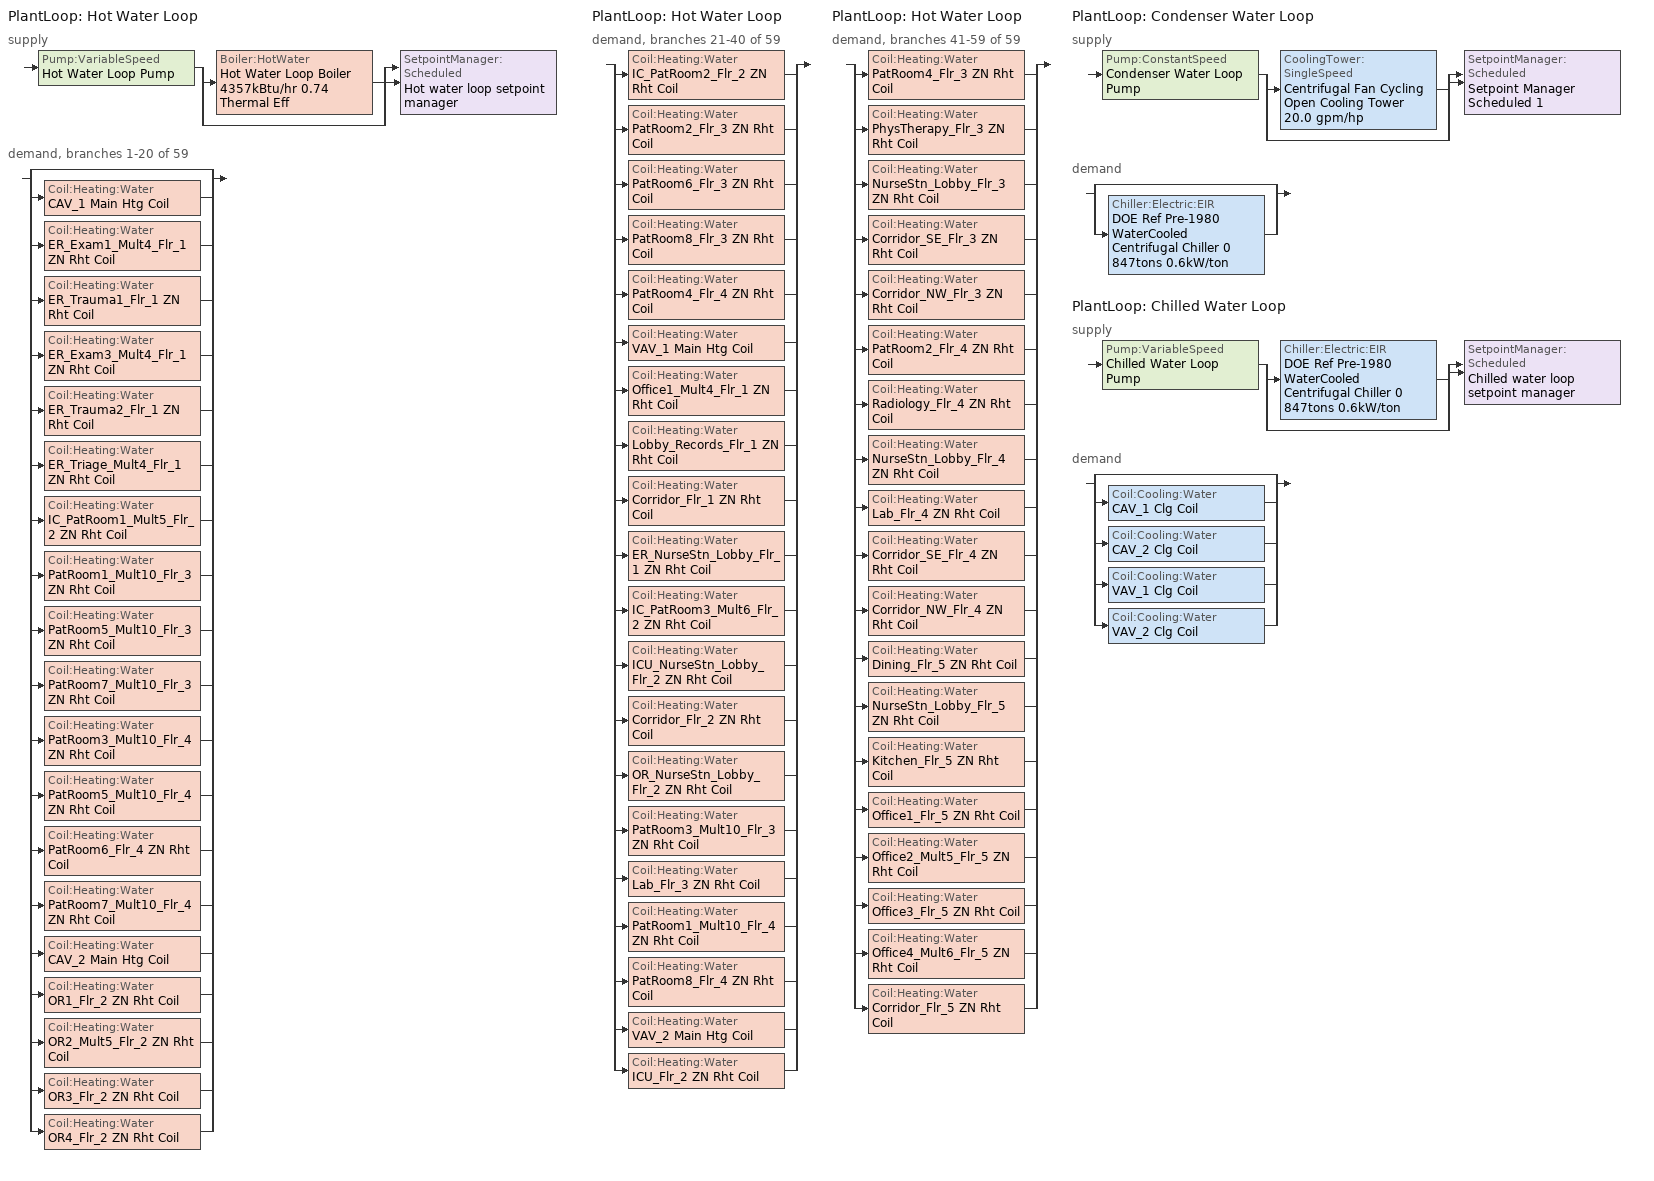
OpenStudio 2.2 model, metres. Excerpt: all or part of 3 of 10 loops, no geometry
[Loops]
PlantLoop 'Hot Water Loop'
 supply: Pump:VariableSpeed 'Hot Water Loop Pump' > split
  | Boiler:HotWater 'Hot Water Loop Boiler 4357kBtu/hr 0.74 Thermal Eff'
  | bypass
  join > SetpointManager:Scheduled 'Hot water loop setpoint manager'
 demand, branches 1-20 of 59: split
  | bypass
  | Coil:Heating:Water 'CAV_1 Main Htg Coil'
  | Coil:Heating:Water 'ER_Exam1_Mult4_Flr_1 ZN Rht Coil'
  | Coil:Heating:Water 'ER_Trauma1_Flr_1 ZN Rht Coil'
  | Coil:Heating:Water 'ER_Exam3_Mult4_Flr_1 ZN Rht Coil'
  | Coil:Heating:Water 'ER_Trauma2_Flr_1 ZN Rht Coil'
  | Coil:Heating:Water 'ER_Triage_Mult4_Flr_1 ZN Rht Coil'
  | Coil:Heating:Water 'IC_PatRoom1_Mult5_Flr_2 ZN Rht Coil'
  | Coil:Heating:Water 'PatRoom1_Mult10_Flr_3 ZN Rht Coil'
  | Coil:Heating:Water 'PatRoom5_Mult10_Flr_3 ZN Rht Coil'
  | Coil:Heating:Water 'PatRoom7_Mult10_Flr_3 ZN Rht Coil'
  | Coil:Heating:Water 'PatRoom3_Mult10_Flr_4 ZN Rht Coil'
  | Coil:Heating:Water 'PatRoom5_Mult10_Flr_4 ZN Rht Coil'
  | Coil:Heating:Water 'PatRoom6_Flr_4 ZN Rht Coil'
  | Coil:Heating:Water 'PatRoom7_Mult10_Flr_4 ZN Rht Coil'
  | Coil:Heating:Water 'CAV_2 Main Htg Coil'
  | Coil:Heating:Water 'OR1_Flr_2 ZN Rht Coil'
  | Coil:Heating:Water 'OR2_Mult5_Flr_2 ZN Rht Coil'
  | Coil:Heating:Water 'OR3_Flr_2 ZN Rht Coil'
  | Coil:Heating:Water 'OR4_Flr_2 ZN Rht Coil'
PlantLoop 'Hot Water Loop'
 demand, branches 21-40 of 59: split
  | Coil:Heating:Water 'IC_PatRoom2_Flr_2 ZN Rht Coil'
  | Coil:Heating:Water 'PatRoom2_Flr_3 ZN Rht Coil'
  | Coil:Heating:Water 'PatRoom6_Flr_3 ZN Rht Coil'
  | Coil:Heating:Water 'PatRoom8_Flr_3 ZN Rht Coil'
  | Coil:Heating:Water 'PatRoom4_Flr_4 ZN Rht Coil'
  | Coil:Heating:Water 'VAV_1 Main Htg Coil'
  | Coil:Heating:Water 'Office1_Mult4_Flr_1 ZN Rht Coil'
  | Coil:Heating:Water 'Lobby_Records_Flr_1 ZN Rht Coil'
  | Coil:Heating:Water 'Corridor_Flr_1 ZN Rht Coil'
  | Coil:Heating:Water 'ER_NurseStn_Lobby_Flr_1 ZN Rht Coil'
  | Coil:Heating:Water 'IC_PatRoom3_Mult6_Flr_2 ZN Rht Coil'
  | Coil:Heating:Water 'ICU_NurseStn_Lobby_Flr_2 ZN Rht Coil'
  | Coil:Heating:Water 'Corridor_Flr_2 ZN Rht Coil'
  | Coil:Heating:Water 'OR_NurseStn_Lobby_Flr_2 ZN Rht Coil'
  | Coil:Heating:Water 'PatRoom3_Mult10_Flr_3 ZN Rht Coil'
  | Coil:Heating:Water 'Lab_Flr_3 ZN Rht Coil'
  | Coil:Heating:Water 'PatRoom1_Mult10_Flr_4 ZN Rht Coil'
  | Coil:Heating:Water 'PatRoom8_Flr_4 ZN Rht Coil'
  | Coil:Heating:Water 'VAV_2 Main Htg Coil'
  | Coil:Heating:Water 'ICU_Flr_2 ZN Rht Coil'
PlantLoop 'Hot Water Loop'
 demand, branches 41-59 of 59: split
  | Coil:Heating:Water 'PatRoom4_Flr_3 ZN Rht Coil'
  | Coil:Heating:Water 'PhysTherapy_Flr_3 ZN Rht Coil'
  | Coil:Heating:Water 'NurseStn_Lobby_Flr_3 ZN Rht Coil'
  | Coil:Heating:Water 'Corridor_SE_Flr_3 ZN Rht Coil'
  | Coil:Heating:Water 'Corridor_NW_Flr_3 ZN Rht Coil'
  | Coil:Heating:Water 'PatRoom2_Flr_4 ZN Rht Coil'
  | Coil:Heating:Water 'Radiology_Flr_4 ZN Rht Coil'
  | Coil:Heating:Water 'NurseStn_Lobby_Flr_4 ZN Rht Coil'
  | Coil:Heating:Water 'Lab_Flr_4 ZN Rht Coil'
  | Coil:Heating:Water 'Corridor_SE_Flr_4 ZN Rht Coil'
  | Coil:Heating:Water 'Corridor_NW_Flr_4 ZN Rht Coil'
  | Coil:Heating:Water 'Dining_Flr_5 ZN Rht Coil'
  | Coil:Heating:Water 'NurseStn_Lobby_Flr_5 ZN Rht Coil'
  | Coil:Heating:Water 'Kitchen_Flr_5 ZN Rht Coil'
  | Coil:Heating:Water 'Office1_Flr_5 ZN Rht Coil'
  | Coil:Heating:Water 'Office2_Mult5_Flr_5 ZN Rht Coil'
  | Coil:Heating:Water 'Office3_Flr_5 ZN Rht Coil'
  | Coil:Heating:Water 'Office4_Mult6_Flr_5 ZN Rht Coil'
  | Coil:Heating:Water 'Corridor_Flr_5 ZN Rht Coil'
PlantLoop 'Condenser Water Loop'
 supply: Pump:ConstantSpeed 'Condenser Water Loop Pump' > split
  | CoolingTower:SingleSpeed 'Centrifugal Fan Cycling Open Cooling Tower 20.0 gpm/hp'
  | bypass
  join > SetpointManager:Scheduled 'Setpoint Manager Scheduled 1'
 demand: split
  | bypass
  | Chiller:Electric:EIR 'DOE Ref Pre-1980 WaterCooled  Centrifugal Chiller 0 847tons 0.6kW/ton'
PlantLoop 'Chilled Water Loop'
 supply: Pump:VariableSpeed 'Chilled Water Loop Pump' > split
  | Chiller:Electric:EIR 'DOE Ref Pre-1980 WaterCooled  Centrifugal Chiller 0 847tons 0.6kW/ton'
  | bypass
  join > SetpointManager:Scheduled 'Chilled water loop setpoint manager'
 demand: split
  | bypass
  | Coil:Cooling:Water 'CAV_1 Clg Coil'
  | Coil:Cooling:Water 'CAV_2 Clg Coil'
  | Coil:Cooling:Water 'VAV_1 Clg Coil'
  | Coil:Cooling:Water 'VAV_2 Clg Coil'
[PlantLoop] Glycol Concentration=0; Plant Loop Volume {m3}=Autocalculate; Load Distribution Scheme=Optimal
Name | Fluid Type | Minimum Loop Temperature {C} | Maximum Loop Temperature {C}
Hot Water Loop | Water | 10
Condenser Water Loop |  | 5 | 80
Chilled Water Loop |  | 1 | 98
[Sizing:Plant] Sizing Option=NonCoincident; Zone Timesteps in Averaging Window=1; Coincident Sizing Factor Mode=None
Name | Loop Type | Design Loop Exit Temperature {C} | Loop Design Temperature Difference {deltaC}
Hot Water Loop | Heating | 82.2222 | 11.1111
Condenser Water Loop | Condenser | 29.4444 | 5.55556
Chilled Water Loop | Cooling | 6.66667 | 5.61111
[SetpointManager:Scheduled] Control Variable=Temperature
Name | Schedule
Hot water loop setpoint manager | Hot Water Loop Temp - 180F
Setpoint Manager Scheduled 1 | Condenser Water Loop Temp - 70F
Chilled water loop setpoint manager | Chilled Water Loop Temp - 44F
[Pump:VariableSpeed] Rated Pump Head {Pa}=179344; Pump Control Type=Intermittent
Name | Motor Efficiency | Fraction of Motor Inefficiencies to Fluid Stream | Coefficient 1 of the Part Load Performance Curve | Coefficient 2 of the Part Load Performance Curve | Coefficient 3 of the Part Load Performance Curve | Coefficient 4 of the Part Load Performance Curve
Hot Water Loop Pump | 0.895
Chilled Water Loop Pump | 0.93 | 0 | 0 | 1 | 0 | 0
[Boiler:HotWater]
Hot Water Loop Boiler 4357kBtu/hr 0.74 Thermal Eff: Fuel Type=NaturalGas; Nominal Thermal Efficiency=0.74; Efficiency Curve Temperature Evaluation Variable=LeavingBoiler; Normalized Boiler Efficiency Curve=Boiler Constant Efficiency Curve; Design Water Outlet Temperature {C}=82.2222; Maximum Part Load Ratio=1.2; Water Outlet Upper Temperature Limit {C}=95; Boiler Flow Mode=LeavingSetpointModulated; Parasitic Electric Load {W}=0; Sizing Factor=1
[Pump:ConstantSpeed]
Condenser Water Loop Pump: Rated Flow Rate {m3/s}=autosize; Rated Pump Head {Pa}=179344; Rated Power Consumption {W}=autosize; Motor Efficiency=0.93; Fraction of Motor Inefficiencies to Fluid Stream=0; Pump Control Type=Intermittent
[CoolingTower:SingleSpeed]
Centrifugal Fan Cycling Open Cooling Tower 20.0 gpm/hp: Design Water Flow Rate {m3/s}=autosize; Design Air Flow Rate {m3/s}=autosize; Fan Power at Design Air Flow Rate {W}=85352.3; U-Factor Times Area Value at Design Air Flow Rate {W/K}=autosize; Air Flow Rate in Free Convection Regime {m3/s}=autosize; U-Factor Times Area Value at Free Convection Air Flow Rate {W/K}=autosize; Performance Input Method=UFactorTimesAreaAndDesignWaterFlowRate; Free Convection Capacity {W}=0; Basin Heater Capacity {W/K}=0; Evaporation Loss Mode=LossFactor; Evaporation Loss Factor {percent/K}=0.2; Drift Loss Percent {percent}=0.008; Blowdown Calculation Mode=ConcentrationRatio; Blowdown Concentration Ratio=3; Capacity Control=FanCycling; Number of Cells=2; Cell Control=MinimalCell; Cell Minimum  Water Flow Rate Fraction=0.33; Cell Maximum Water Flow Rate Fraction=2.5; Sizing Factor=1
[Chiller:Electric:EIR]
DOE Ref Pre-1980 WaterCooled  Centrifugal Chiller 0 847tons 0.6kW/ton: Reference Capacity {W}=Autosize; Reference COP {W/W}=5.53858; Reference Leaving Chilled Water Temperature {C}=6.66667; Reference Entering Condenser Fluid Temperature {C}=35; Cooling Capacity Function of Temperature Curve=ChlrWtrCentPathAAllQRatio_fTchwsTcwsSI; Electric Input to Cooling Output Ratio Function of Temperature Curve=ChlrWtrCentPathAAllEIRRatio_fTchwsTcwsSI; Electric Input to Cooling Output Ratio Function of Part Load Ratio Curve=ChlrWtrCentPathAAllEIRRatio_fQRatio; Minimum Part Load Ratio=0.15; Maximum Part Load Ratio=1; Optimum Part Load Ratio=1; Minimum Unloading Ratio=0.25; Condenser Type=WaterCooled; Leaving Chilled Water Lower Temperature Limit {C}=2.22222; Chiller Flow Mode=ConstantFlow; Design Heat Recovery Water Flow Rate {m3/s}=0; Sizing Factor=1; Basin Heater Capacity {W/K}=0; Basin Heater Setpoint Temperature {C}=10
[Coil:Heating:Water] Availability Schedule=Always On Discrete; Rated Inlet Water Temperature {C}=82.2222; Rated Inlet Air Temperature {C}=12.8; Rated Outlet Water Temperature {C}=71.1111; Rated Outlet Air Temperature {C}=40
CAV_1 Main Htg Coil; ER_Exam1_Mult4_Flr_1 ZN Rht Coil; ER_Trauma1_Flr_1 ZN Rht Coil; ER_Exam3_Mult4_Flr_1 ZN Rht Coil; ER_Trauma2_Flr_1 ZN Rht Coil; ER_Triage_Mult4_Flr_1 ZN Rht Coil; IC_PatRoom1_Mult5_Flr_2 ZN Rht Coil; PatRoom1_Mult10_Flr_3 ZN Rht Coil; PatRoom5_Mult10_Flr_3 ZN Rht Coil; PatRoom7_Mult10_Flr_3 ZN Rht Coil; PatRoom3_Mult10_Flr_4 ZN Rht Coil; PatRoom5_Mult10_Flr_4 ZN Rht Coil; PatRoom6_Flr_4 ZN Rht Coil; PatRoom7_Mult10_Flr_4 ZN Rht Coil; CAV_2 Main Htg Coil; OR1_Flr_2 ZN Rht Coil; OR2_Mult5_Flr_2 ZN Rht Coil; OR3_Flr_2 ZN Rht Coil; OR4_Flr_2 ZN Rht Coil; IC_PatRoom2_Flr_2 ZN Rht Coil; PatRoom2_Flr_3 ZN Rht Coil; PatRoom6_Flr_3 ZN Rht Coil; PatRoom8_Flr_3 ZN Rht Coil; PatRoom4_Flr_4 ZN Rht Coil; VAV_1 Main Htg Coil; Office1_Mult4_Flr_1 ZN Rht Coil; Lobby_Records_Flr_1 ZN Rht Coil; Corridor_Flr_1 ZN Rht Coil; ER_NurseStn_Lobby_Flr_1 ZN Rht Coil; IC_PatRoom3_Mult6_Flr_2 ZN Rht Coil; ICU_NurseStn_Lobby_Flr_2 ZN Rht Coil; Corridor_Flr_2 ZN Rht Coil; OR_NurseStn_Lobby_Flr_2 ZN Rht Coil; PatRoom3_Mult10_Flr_3 ZN Rht Coil; Lab_Flr_3 ZN Rht Coil; PatRoom1_Mult10_Flr_4 ZN Rht Coil; PatRoom8_Flr_4 ZN Rht Coil; VAV_2 Main Htg Coil; ICU_Flr_2 ZN Rht Coil; PatRoom4_Flr_3 ZN Rht Coil; PhysTherapy_Flr_3 ZN Rht Coil; NurseStn_Lobby_Flr_3 ZN Rht Coil; Corridor_SE_Flr_3 ZN Rht Coil; Corridor_NW_Flr_3 ZN Rht Coil; PatRoom2_Flr_4 ZN Rht Coil; Radiology_Flr_4 ZN Rht Coil; NurseStn_Lobby_Flr_4 ZN Rht Coil; Lab_Flr_4 ZN Rht Coil; Corridor_SE_Flr_4 ZN Rht Coil; Corridor_NW_Flr_4 ZN Rht Coil; Dining_Flr_5 ZN Rht Coil; NurseStn_Lobby_Flr_5 ZN Rht Coil; Kitchen_Flr_5 ZN Rht Coil; Office1_Flr_5 ZN Rht Coil; Office2_Mult5_Flr_5 ZN Rht Coil; Office3_Flr_5 ZN Rht Coil; Office4_Mult6_Flr_5 ZN Rht Coil; Corridor_Flr_5 ZN Rht Coil
[Controller:WaterCoil] Minimum Actuated Flow {m3/s}=0
Name | Water Coil | Action | Controller Convergence Tolerance {deltaC}
CAV_1 Main Htg Coil Controller | CAV_1 Main Htg Coil | Normal | 0.0001
CAV_1 Clg Coil Controller | CAV_1 Clg Coil | Reverse
Controller Water Coil 1 | ER_Exam1_Mult4_Flr_1 ZN Rht Coil | Normal | 0.0001
Controller Water Coil 2 | ER_Trauma1_Flr_1 ZN Rht Coil | Normal | 0.0001
Controller Water Coil 3 | ER_Exam3_Mult4_Flr_1 ZN Rht Coil | Normal | 0.0001
Controller Water Coil 4 | ER_Trauma2_Flr_1 ZN Rht Coil | Normal | 0.0001
Controller Water Coil 5 | ER_Triage_Mult4_Flr_1 ZN Rht Coil | Normal | 0.0001
Controller Water Coil 6 | IC_PatRoom1_Mult5_Flr_2 ZN Rht Coil | Normal | 0.0001
Controller Water Coil 7 | PatRoom1_Mult10_Flr_3 ZN Rht Coil | Normal | 0.0001
Controller Water Coil 8 | PatRoom5_Mult10_Flr_3 ZN Rht Coil | Normal | 0.0001
Controller Water Coil 9 | PatRoom7_Mult10_Flr_3 ZN Rht Coil | Normal | 0.0001
Controller Water Coil 10 | PatRoom3_Mult10_Flr_4 ZN Rht Coil | Normal | 0.0001
Controller Water Coil 11 | PatRoom5_Mult10_Flr_4 ZN Rht Coil | Normal | 0.0001
Controller Water Coil 12 | PatRoom6_Flr_4 ZN Rht Coil | Normal | 0.0001
Controller Water Coil 13 | PatRoom7_Mult10_Flr_4 ZN Rht Coil | Normal | 0.0001
CAV_2 Main Htg Coil Controller | CAV_2 Main Htg Coil | Normal | 0.0001
CAV_2 Clg Coil Controller | CAV_2 Clg Coil | Reverse
Controller Water Coil 14 | OR1_Flr_2 ZN Rht Coil | Normal | 0.0001
Controller Water Coil 15 | OR2_Mult5_Flr_2 ZN Rht Coil | Normal | 0.0001
Controller Water Coil 16 | OR3_Flr_2 ZN Rht Coil | Normal | 0.0001
Controller Water Coil 17 | OR4_Flr_2 ZN Rht Coil | Normal | 0.0001
Controller Water Coil 18 | IC_PatRoom2_Flr_2 ZN Rht Coil | Normal | 0.0001
Controller Water Coil 19 | PatRoom2_Flr_3 ZN Rht Coil | Normal | 0.0001
Controller Water Coil 20 | PatRoom6_Flr_3 ZN Rht Coil | Normal | 0.0001
Controller Water Coil 21 | PatRoom8_Flr_3 ZN Rht Coil | Normal | 0.0001
Controller Water Coil 22 | PatRoom4_Flr_4 ZN Rht Coil | Normal | 0.0001
VAV_1 Main Htg Coil Controller | VAV_1 Main Htg Coil | Normal | 0.0001
VAV_1 Clg Coil Controller | VAV_1 Clg Coil | Reverse
Controller Water Coil 23 | Office1_Mult4_Flr_1 ZN Rht Coil | Normal | 0.0001
Controller Water Coil 24 | Lobby_Records_Flr_1 ZN Rht Coil | Normal | 0.0001
Controller Water Coil 25 | Corridor_Flr_1 ZN Rht Coil | Normal | 0.0001
Controller Water Coil 26 | ER_NurseStn_Lobby_Flr_1 ZN Rht Coil | Normal | 0.0001
Controller Water Coil 27 | IC_PatRoom3_Mult6_Flr_2 ZN Rht Coil | Normal | 0.0001
Controller Water Coil 28 | ICU_NurseStn_Lobby_Flr_2 ZN Rht Coil | Normal | 0.0001
Controller Water Coil 29 | Corridor_Flr_2 ZN Rht Coil | Normal | 0.0001
Controller Water Coil 30 | OR_NurseStn_Lobby_Flr_2 ZN Rht Coil | Normal | 0.0001
Controller Water Coil 31 | PatRoom3_Mult10_Flr_3 ZN Rht Coil | Normal | 0.0001
Controller Water Coil 32 | Lab_Flr_3 ZN Rht Coil | Normal | 0.0001
Controller Water Coil 33 | PatRoom1_Mult10_Flr_4 ZN Rht Coil | Normal | 0.0001
Controller Water Coil 34 | PatRoom8_Flr_4 ZN Rht Coil | Normal | 0.0001
VAV_2 Main Htg Coil Controller | VAV_2 Main Htg Coil | Normal | 0.0001
VAV_2 Clg Coil Controller | VAV_2 Clg Coil | Reverse
Controller Water Coil 35 | ICU_Flr_2 ZN Rht Coil | Normal | 0.0001
Controller Water Coil 36 | PatRoom4_Flr_3 ZN Rht Coil | Normal | 0.0001
Controller Water Coil 37 | PhysTherapy_Flr_3 ZN Rht Coil | Normal | 0.0001
Controller Water Coil 38 | NurseStn_Lobby_Flr_3 ZN Rht Coil | Normal | 0.0001
Controller Water Coil 39 | Corridor_SE_Flr_3 ZN Rht Coil | Normal | 0.0001
Controller Water Coil 40 | Corridor_NW_Flr_3 ZN Rht Coil | Normal | 0.0001
Controller Water Coil 41 | PatRoom2_Flr_4 ZN Rht Coil | Normal | 0.0001
Controller Water Coil 42 | Radiology_Flr_4 ZN Rht Coil | Normal | 0.0001
Controller Water Coil 43 | NurseStn_Lobby_Flr_4 ZN Rht Coil | Normal | 0.0001
Controller Water Coil 44 | Lab_Flr_4 ZN Rht Coil | Normal | 0.0001
Controller Water Coil 45 | Corridor_SE_Flr_4 ZN Rht Coil | Normal | 0.0001
Controller Water Coil 46 | Corridor_NW_Flr_4 ZN Rht Coil | Normal | 0.0001
Controller Water Coil 47 | Dining_Flr_5 ZN Rht Coil | Normal | 0.0001
Controller Water Coil 48 | NurseStn_Lobby_Flr_5 ZN Rht Coil | Normal | 0.0001
Controller Water Coil 49 | Kitchen_Flr_5 ZN Rht Coil | Normal | 0.0001
Controller Water Coil 50 | Office1_Flr_5 ZN Rht Coil | Normal | 0.0001
Controller Water Coil 51 | Office2_Mult5_Flr_5 ZN Rht Coil | Normal | 0.0001
Controller Water Coil 52 | Office3_Flr_5 ZN Rht Coil | Normal | 0.0001
Controller Water Coil 53 | Office4_Mult6_Flr_5 ZN Rht Coil | Normal | 0.0001
Controller Water Coil 54 | Corridor_Flr_5 ZN Rht Coil | Normal | 0.0001
[Coil:Cooling:Water] Availability Schedule=Always On Discrete; Heat Exchanger Configuration=CrossFlow
CAV_1 Clg Coil; CAV_2 Clg Coil; VAV_1 Clg Coil; VAV_2 Clg Coil
[Refrigeration:Compressor]
Refrigeration Compressor 2: Refrigeration Compressor Power Curve=Refrigeration Compressor Power Curve 1; Refrigeration Compressor Capacity Curve=Refrigeration Compressor Capacity Curve 1; Rated Return Gas Temperature {C}=18.3; Rated Subcooling {deltaC}=0
[Schedule:Ruleset]
Name | Default Day Schedule
Hot Water Loop Temp - 180F | Hot Water Loop Temp - 180F Default
Condenser Water Loop Temp - 70F | Condenser Water Loop Temp - 70F Default
Chilled Water Loop Temp - 44F | Chilled Water Loop Temp - 44F Default
[Schedule:Day]
Hot Water Loop Temp - 180F Default: 24, 0, 82.2222
Condenser Water Loop Temp - 70F Default: 24, 0, 21.1111
Chilled Water Loop Temp - 44F Default: 24, 0, 6.66667
[Curve:Biquadratic] Minimum Value of x=4.44; Maximum Value of x=12.22; Minimum Value of y=15.56; Maximum Value of y=29.44
Name | Coefficient1 Constant | Coefficient2 x | Coefficient3 x**2 | Coefficient4 y | Coefficient5 y**2 | Coefficient6 x*y | Minimum Curve Output | Maximum Curve Output
ChlrWtrCentPathAAllQRatio_fTchwsTcwsSI | 0.364691 | -0.030521 | -0.00193 | 0.066374 | -0.001892 | 0.003111 | 0.87 | 0.91
ChlrWtrCentPathAAllEIRRatio_fTchwsTcwsSI | 0.658643 | -0.025339 | 0.000991 | 0.012801 | 0.000171 | -0.000301 | 0.68 | 1.05
[Curve:Quadratic]
ChlrWtrCentPathAAllEIRRatio_fQRatio: Coefficient1 Constant=0.222149; Coefficient2 x=0.503156; Coefficient3 x**2=0.256905; Minimum Value of x=0.1; Maximum Value of x=1; Minimum Curve Output=0.28
[Schedule:Constant]
Always On Discrete: Value=1
[Curve:Cubic]
Boiler Constant Efficiency Curve: Coefficient1 Constant=1; Coefficient2 x=0; Coefficient3 x**2=0; Coefficient4 x**3=0; Minimum Value of x=0; Maximum Value of x=1
[Curve:Bicubic] Minimum Value of x=-23.3; Maximum Value of x=7.2; Minimum Value of y=10; Maximum Value of y=60; Input Unit Type for X=Temperature; Input Unit Type for Y=Temperature
Name | Coefficient1 Constant | Coefficient2 x | Coefficient3 x**2 | Coefficient4 y | Coefficient5 y**2 | Coefficient6 x*y | Coefficient7 x**3 | Coefficient8 y**3 | Coefficient9 x**2*y | Coefficient10 x*y**2 | Output Unit Type
Refrigeration Compressor Power Curve 1 | 4451.46 | -166.108 | -5.35664 | 263.553 | -0.958849 | 8.09252 | -0.0239354 | 0.000633306 | 0.0778798 | -0.0167386 | Power
Refrigeration Compressor Capacity Curve 1 | 83249.9 | 3147.96 | 44.9276 | -1035.51 | 3.74692 | -37.3907 | 0.179897 | -0.0199971 | -0.481641 | 0.0428673 | Capacity
